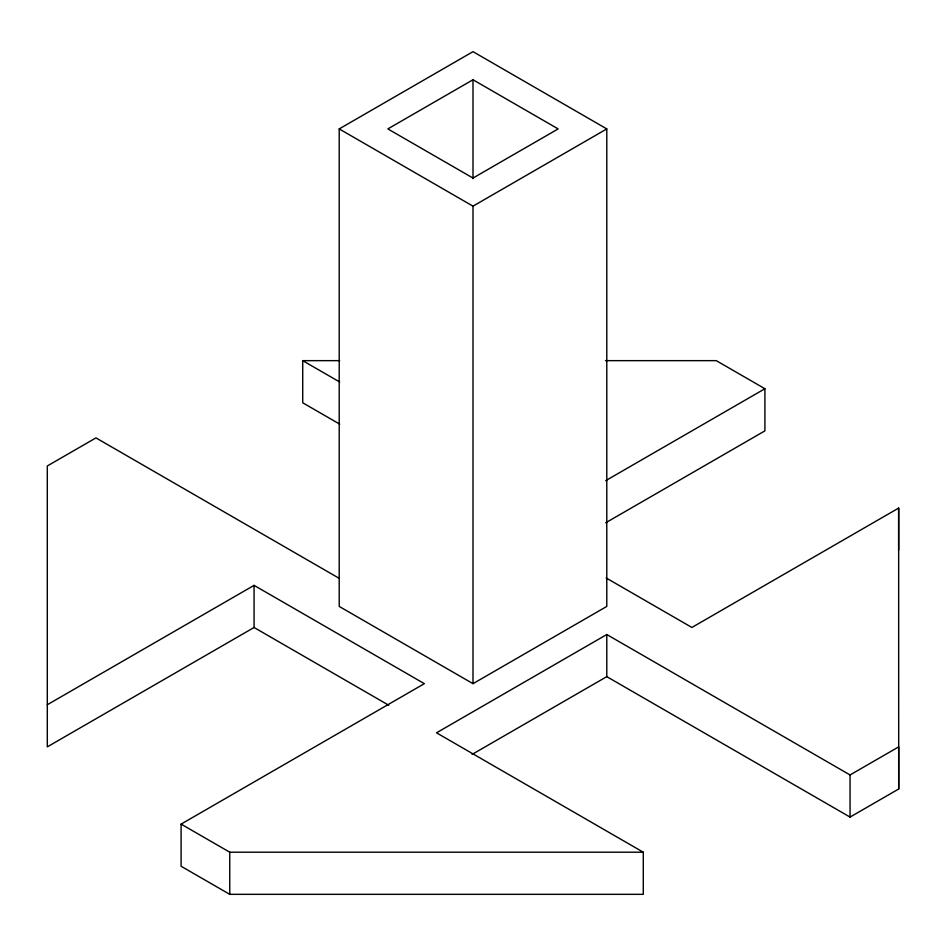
<?xml version="1.0" encoding="UTF-8"?>
<svg xmlns="http://www.w3.org/2000/svg" width="946" height="946" viewBox="0 0 946 946"><rect width="100%" height="100%" fill="white"/><g stroke="black" fill="none" stroke-linecap="round" stroke-linejoin="round"><path stroke-width="1.42" d="M339.212 128.916L473 51.663L606.788 128.916L606.788 606.421L473 683.662L339.212 606.421L339.212 128.916L473 206.157L606.788 128.916M473 79.76L387.86 128.916L473 178.061L558.14 128.916L473 79.76L473 178.664M47.3 704.735L254.072 585.361L424.352 683.662L181.088 824.108L181.088 866.24L229.748 894.337L643.28 894.337L643.28 852.204L436.508 732.819L606.788 634.518L850.052 774.951L898.7 746.867L898.7 788.999L850.052 817.084L606.788 676.65L472.089 754.411M388.771 705.255L254.072 627.494L47.3 746.867L47.3 465.976L95.948 437.892L339.212 578.337M605.712 480.651L764.912 388.735L764.912 430.868L605.712 522.783M898.7 788.999L898.653 508.085L691.881 627.458L606.126 577.947M339.732 424.151L302.72 402.783L302.72 360.651L339.638 360.651M605.487 360.651L716.252 360.651L764.912 388.735M181.088 824.108L229.748 852.204L643.28 852.204M302.72 360.651L339.732 382.018M898.653 508.085L898.653 550.217M850.052 774.951L850.052 817.084M606.788 634.518L606.788 676.65M473 206.157L473 683.662M254.072 585.361L254.072 627.494M229.748 852.204L229.748 894.337"/></g></svg>
